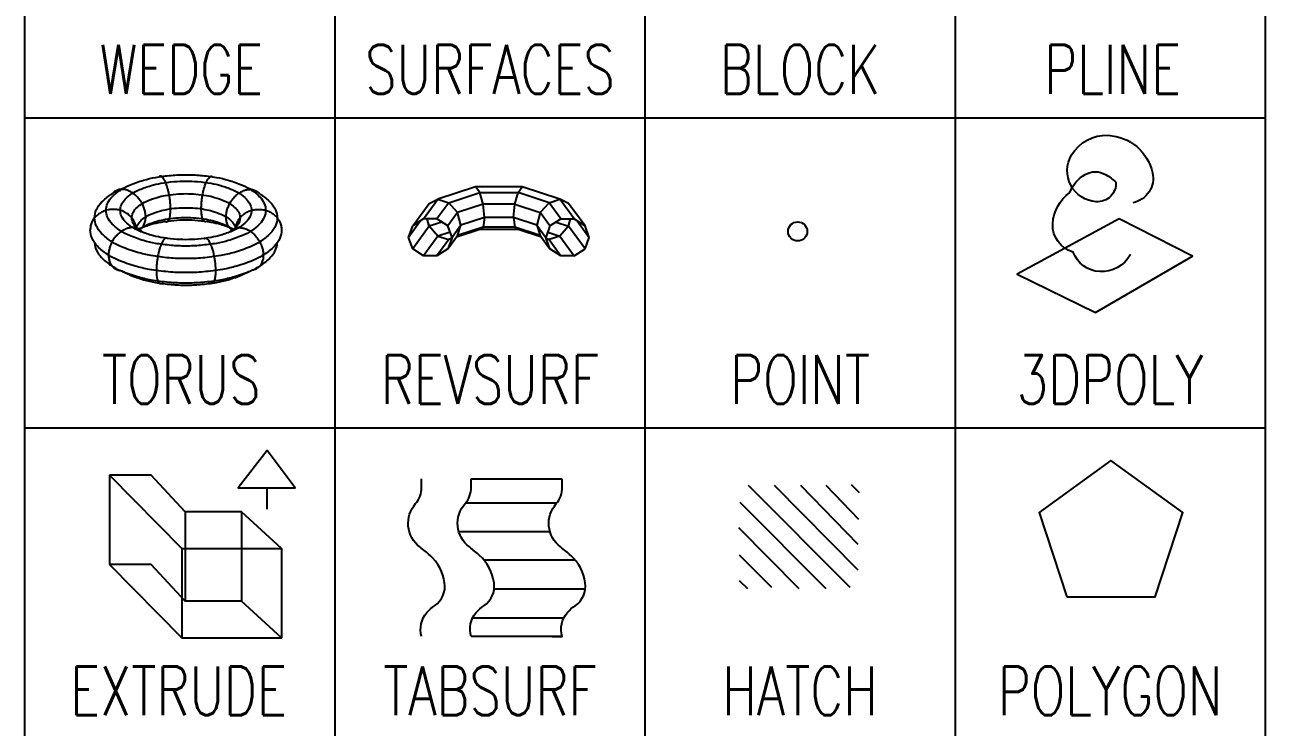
# Model space of a CAD drawing. Extents: x 1.7 to 12.8, y 1.1 to 13.1.
# Drawn here: x 4.63 to 6.239, y 5.014 to 5.925 of the extents above; entities that cross this region are included whole.
import ezdxf
from ezdxf.enums import TextEntityAlignment as Align

# ---------------------------------------------------------------- set-up
doc = ezdxf.new("R2010")
doc.units = 0
doc.header["$MEASUREMENT"] = 0
for name, color, linetype in [('Borders', 252, 'Continuous'), ('Icons', 7, 'Continuous'), ('Text English', 7, 'Continuous')]:
    doc.layers.add(name, color=color, linetype=linetype)
doc.styles.add('Roman Simplex', font='romans.shx', dxfattribs={"width": 0.75, "height": 0.0625})

# ---------------------------------------------------------------- blocks, each defined once
blk = doc.blocks.new('TORUS')
at = {"layer": 'Icons'}
for points in [[(4.7436, 5.7022, -0.04962), (4.7542, 5.7109, -0.050455), (4.7661, 5.7172, -0.024455), (4.7843, 5.7237, -0.030051), (4.7996, 5.7273, -0.020373), (4.8202, 5.7299, -0.022184), (4.8392, 5.7308, -0.022184), (4.8583, 5.7299, -0.020373), (4.8788, 5.7273, -0.030051), (4.8942, 5.7237, -0.024455), (4.9124, 5.7172, -0.050455), (4.9243, 5.7109, -0.04962), (4.9348, 5.7022, -0.09129), (4.9408, 5.6935, -0.10501), (4.9427, 5.6845, -0.10501), (4.9408, 5.6755, -0.09129), (4.9348, 5.6668, -0.04962), (4.9243, 5.6581, -0.050455), (4.9124, 5.6518, -0.024455), (4.8942, 5.6453, -0.030051), (4.8788, 5.6417, -0.020373), (4.8583, 5.6391, -0.022184), (4.8392, 5.6382, -0.022184), (4.8202, 5.6391, -0.020373), (4.7996, 5.6417, -0.030051), (4.7843, 5.6453, -0.024455), (4.7661, 5.6518, -0.050455), (4.7542, 5.6581, -0.04962), (4.7436, 5.6668, -0.09129), (4.7377, 5.6755, -0.10501), (4.7358, 5.6845, -0.10501), (4.7377, 5.6935, -0.09129)], [(4.7606, 5.6991, -0.04962), (4.7693, 5.7062, -0.050455), (4.7791, 5.7114, -0.024455), (4.7941, 5.7167, -0.030051), (4.8067, 5.7196, -0.020373), (4.8236, 5.7218, -0.022184), (4.8392, 5.7225, -0.022184), (4.8549, 5.7218, -0.020373), (4.8718, 5.7196, -0.030051), (4.8844, 5.7167, -0.024455), (4.8994, 5.7114, -0.050455), (4.9091, 5.7062, -0.04962), (4.9178, 5.6991, -0.09129), (4.9227, 5.6919, -0.10501), (4.9243, 5.6845, -0.10501), (4.9227, 5.6771, -0.09129), (4.9178, 5.6699, -0.04962), (4.9091, 5.6628, -0.050455), (4.8994, 5.6576, -0.024455), (4.8844, 5.6523, -0.030051), (4.8718, 5.6494, -0.020373), (4.8549, 5.6472, -0.022184), (4.8392, 5.6465, -0.022184), (4.8236, 5.6472, -0.020373), (4.8067, 5.6494, -0.030051), (4.7941, 5.6523, -0.024455), (4.7791, 5.6576, -0.050455), (4.7693, 5.6628, -0.04962), (4.7606, 5.6699, -0.09129), (4.7557, 5.6771, -0.10501), (4.7542, 5.6845, -0.10501), (4.7557, 5.6919, -0.09129)]]:
    blk.add_lwpolyline(points, format="xyb", close=True, dxfattribs=at)
at = {"layer": 'Icons', "color": 9}
for points in [[(4.813, 5.6699, 0.047688), (4.8136, 5.6698, 0.167564), (4.8151, 5.67, 0.125655), (4.8166, 5.6714, 0.059034), (4.8178, 5.674, 0.048062), (4.8186, 5.6773, 0.014604), (4.8192, 5.6829, 0.022512), (4.8193, 5.6866, 0.012107), (4.8191, 5.6927, 0.014598), (4.8186, 5.6977, 0.013085), (4.8178, 5.7033, 0.012249), (4.8166, 5.7091, 0.017737), (4.8155, 5.7133, 0.012614), (4.8136, 5.719, 0.03241), (4.8123, 5.7222, 0.025965), (4.8101, 5.7259, 0.079772), (4.8082, 5.728, 0.130665), (4.8066, 5.7287, 0.167564), (4.8051, 5.7285, 0.045066), (4.8044, 5.728, 0.059034)], [(4.8655, 5.6699, -0.047688), (4.8648, 5.6698, -0.167564), (4.8633, 5.67, -0.125655), (4.8618, 5.6714, -0.059034), (4.8606, 5.674, -0.048062), (4.8599, 5.6773, -0.014604), (4.8593, 5.6829, -0.022512), (4.8592, 5.6866, -0.012107), (4.8594, 5.6927, -0.014598), (4.8599, 5.6977, -0.013085), (4.8607, 5.7033, -0.012249), (4.8618, 5.7091, -0.017737), (4.8629, 5.7133, -0.012614), (4.8648, 5.719, -0.03241), (4.8662, 5.7222, -0.025965), (4.8684, 5.7259, -0.079772), (4.8703, 5.728, -0.130665), (4.8719, 5.7287, -0.167564), (4.8734, 5.7285, -0.045066), (4.874, 5.728, -0.059034)], [(4.7826, 5.6621, 0.010707), (4.7831, 5.6627, 0.064517), (4.7852, 5.6665, 0.049614), (4.7867, 5.6713, 0.051133), (4.7871, 5.6761, 0.038227), (4.7866, 5.6817, 0.040367), (4.7852, 5.6869, 0.03452), (4.783, 5.6923, 0.035116), (4.78, 5.6972, 0.036614), (4.7765, 5.7016, 0.035249), (4.7722, 5.7056, 0.044134), (4.7679, 5.7084, 0.041889), (4.763, 5.7106, 0.056757), (4.7584, 5.7116, 0.056197), (4.7537, 5.7116, 0.06821), (4.7496, 5.7105, 0.068607), (4.7459, 5.7083, 0.047751), (4.7436, 5.7061, 0.064517)], [(4.9006, 5.6581, -0.041456), (4.8984, 5.6595, -0.065), (4.8954, 5.6627, -0.064517), (4.8932, 5.6665, -0.049614), (4.8918, 5.6713, -0.051133), (4.8914, 5.6761, -0.038227), (4.8919, 5.6817, -0.040367), (4.8932, 5.6869, -0.03452), (4.8955, 5.6923, -0.035116), (4.8984, 5.6972, -0.036614), (4.902, 5.7016, -0.035249), (4.9063, 5.7056, -0.044134), (4.9105, 5.7084, -0.041889), (4.9155, 5.7106, -0.056757), (4.92, 5.7116, -0.056197), (4.9247, 5.7116, -0.06821), (4.9289, 5.7105, -0.068607), (4.9325, 5.7083, -0.047751), (4.9349, 5.7061, -0.064517)], [(4.9349, 5.7061, -0.006443), (4.9365, 5.705, -0.04962), (4.9486, 5.6951, -0.09129), (4.9554, 5.6851, -0.10501), (4.9576, 5.6748, -0.10501), (4.9554, 5.6645, -0.09129), (4.9486, 5.6546, -0.04962), (4.9365, 5.6446, -0.050455), (4.9229, 5.6374, -0.024455), (4.9021, 5.63, -0.030051), (4.8845, 5.6259, -0.020373), (4.861, 5.6228, -0.022184), (4.8392, 5.6219, -0.022184), (4.8175, 5.6228, -0.020373), (4.7939, 5.6259, -0.030051), (4.7764, 5.63, -0.024455), (4.7555, 5.6374, -0.050455), (4.7419, 5.6446, -0.04962), (4.7299, 5.6546, -0.09129), (4.723, 5.6645, -0.10501), (4.7209, 5.6748, -0.10501), (4.723, 5.6851, -0.09129), (4.7299, 5.6951, -0.04962)], [(4.7744, 5.6868, -0.04962), (4.7816, 5.6927, -0.050455), (4.7896, 5.697, -0.024455), (4.802, 5.7014, -0.030051), (4.8124, 5.7038, -0.020373), (4.8263, 5.7056, -0.022184), (4.8392, 5.7062, -0.022184), (4.8521, 5.7056, -0.020373), (4.8661, 5.7038, -0.030051), (4.8765, 5.7014, -0.024455), (4.8888, 5.697, -0.050455), (4.8969, 5.6927, -0.04962), (4.904, 5.6868, -0.09129), (4.9081, 5.6809, -0.10501), (4.9094, 5.6748, -0.10501), (4.9081, 5.6687, -0.09129), (4.904, 5.6628, -0.04962), (4.8969, 5.6569, -0.007668), (4.8957, 5.6562, -0.024455)], [(4.7745, 5.6627, 0.01748), (4.7742, 5.6644, 0.054913), (4.7725, 5.6694, 0.050881), (4.7697, 5.674, 0.051403), (4.766, 5.678, 0.046302), (4.7614, 5.6814, 0.046978), (4.7564, 5.6838, 0.043737), (4.7507, 5.6853, 0.044046), (4.745, 5.6858, 0.044046), (4.7392, 5.6853, 0.043737), (4.7336, 5.6838, 0.046978), (4.7285, 5.6814, 0.046302), (4.7239, 5.678, 0.051403), (4.7202, 5.674, 0.050881), (4.7174, 5.6694, 0.054913), (4.7157, 5.6644, 0.054762), (4.7152, 5.6592, 0.054762)], [(4.7827, 5.6562, -0.007668), (4.7816, 5.6569, -0.04962), (4.7744, 5.6628, -0.09129), (4.7704, 5.6687, -0.10501), (4.7691, 5.6748, -0.10501), (4.7704, 5.6809, -0.09129), (4.7744, 5.6868, -0.04962)], [(4.7797, 5.6702, -0.04962), (4.7862, 5.6756, -0.050455), (4.7936, 5.6795, -0.024455), (4.805, 5.6835, -0.030051), (4.8146, 5.6858, -0.020373), (4.8274, 5.6875, -0.022184), (4.8392, 5.688, -0.022184), (4.8511, 5.6875, -0.020373), (4.8639, 5.6858, -0.030051), (4.8735, 5.6835, -0.024455), (4.8848, 5.6795, -0.050455), (4.8922, 5.6756, -0.04962), (4.8988, 5.6702, -0.09129), (4.9025, 5.6648, -0.096988), (4.9037, 5.6596, -0.10501)], [(4.904, 5.6627, -0.01748), (4.9043, 5.6644, -0.054913), (4.906, 5.6694, -0.050881), (4.9088, 5.674, -0.051403), (4.9124, 5.678, -0.046302), (4.917, 5.6814, -0.046978), (4.9221, 5.6838, -0.043737), (4.9277, 5.6853, -0.044046), (4.9335, 5.6858, -0.044046), (4.9393, 5.6853, -0.043737), (4.9449, 5.6838, -0.046978), (4.95, 5.6814, -0.046302), (4.9546, 5.678, -0.051403), (4.9582, 5.674, -0.050881), (4.961, 5.6694, -0.054913), (4.9627, 5.6644, -0.054762), (4.9633, 5.6592, -0.054762)], [(4.7826, 5.6562, 0.054254), (4.78, 5.6588, 0.068607), (4.7763, 5.6609, 0.06821), (4.7722, 5.662, 0.056197), (4.7675, 5.662, 0.056757), (4.763, 5.661, 0.041889), (4.758, 5.6588, 0.044134), (4.7537, 5.656, 0.035249), (4.7495, 5.652, 0.036614), (4.7459, 5.6477, 0.035116), (4.743, 5.6427, 0.03452), (4.7407, 5.6373, 0.040367), (4.7394, 5.6322, 0.038227), (4.7389, 5.6265, 0.051133), (4.7393, 5.6217, 0.049614), (4.7407, 5.6169, 0.064517)], [(4.901, 5.6583, 0.027455), (4.8969, 5.6614, 0.050455), (4.8888, 5.6657, 0.024455), (4.8765, 5.67, 0.030051), (4.8661, 5.6725, 0.020373), (4.8521, 5.6743, 0.022184), (4.8392, 5.6749, 0.022184), (4.8263, 5.6743, 0.020373), (4.8124, 5.6725, 0.030051), (4.802, 5.67, 0.024455), (4.7896, 5.6657, 0.050455), (4.7816, 5.6614, 0.027455), (4.7775, 5.6583, 0.09129)], [(4.8958, 5.6562, -0.054254), (4.8984, 5.6588, -0.068607), (4.9021, 5.6609, -0.06821), (4.9063, 5.662, -0.056197), (4.911, 5.662, -0.056757), (4.9155, 5.661, -0.041889), (4.9204, 5.6588, -0.044134), (4.9247, 5.656, -0.035249), (4.929, 5.652, -0.036614), (4.9325, 5.6477, -0.035116), (4.9355, 5.6427, -0.03452), (4.9378, 5.6373, -0.040367), (4.9391, 5.6322, -0.038227), (4.9396, 5.6265, -0.051133), (4.9392, 5.6217, -0.049614), (4.9378, 5.6169, -0.064517)], [(4.9633, 5.6592, -0.10501), (4.961, 5.6484, -0.09129), (4.9539, 5.6379, -0.04962), (4.9412, 5.6275, -0.050455), (4.927, 5.6199, -0.024455), (4.9051, 5.6122, -0.030051), (4.8867, 5.6079, -0.020373), (4.862, 5.6047, -0.022184), (4.8392, 5.6037, -0.022184), (4.8164, 5.6047, -0.020373), (4.7917, 5.6079, -0.030051), (4.7734, 5.6122, -0.024455), (4.7515, 5.6199, -0.050455), (4.7373, 5.6275, -0.04962), (4.7246, 5.6379, -0.09129), (4.7175, 5.6484, -0.10501), (4.7152, 5.6592, -0.10501)], [(4.8155, 5.648, 0.026214), (4.8151, 5.6483, 0.167564), (4.8136, 5.6485, 0.130665), (4.812, 5.6478, 0.079772), (4.8101, 5.6457, 0.025965), (4.8079, 5.642, 0.03241), (4.8066, 5.6388, 0.012614), (4.8047, 5.6331, 0.017737), (4.8036, 5.6289, 0.012249), (4.8024, 5.6231, 0.013085), (4.8016, 5.6175, 0.014598), (4.8011, 5.6125, 0.012107), (4.8009, 5.6064, 0.022512), (4.801, 5.6027, 0.014604), (4.8016, 5.5971, 0.048062)], [(4.863, 5.648, -0.026214), (4.8633, 5.6483, -0.167564), (4.8648, 5.6485, -0.130665), (4.8664, 5.6478, -0.079772), (4.8684, 5.6457, -0.025965), (4.8705, 5.642, -0.03241), (4.8719, 5.6388, -0.012614), (4.8738, 5.6331, -0.017737), (4.8749, 5.6289, -0.012249), (4.876, 5.6231, -0.013085), (4.8769, 5.6175, -0.014598), (4.8773, 5.6125, -0.012107), (4.8776, 5.6064, -0.022512), (4.8775, 5.6027, -0.014604), (4.8769, 5.5971, -0.048062)], [(4.7578, 5.6051, 0.034289), (4.7661, 5.6011, 0.024455), (4.7843, 5.5946, 0.030051), (4.7996, 5.591, 0.020373), (4.8202, 5.5884, 0.022184), (4.8392, 5.5875, 0.022184), (4.8583, 5.5884, 0.020373), (4.8788, 5.591, 0.030051), (4.8942, 5.5946, 0.024455), (4.9124, 5.6011, 0.034289), (4.9206, 5.6051, 0.04962)]]:
    blk.add_lwpolyline(points, format="xyb", dxfattribs=at)
at = {"layer": 'Icons'}
for points in [[(4.7299, 5.6951, -0.04962), (4.7419, 5.705, -0.050455), (4.7555, 5.7123, -0.002763), (4.7578, 5.7132, -0.030051)], [(4.9206, 5.7132, -0.002763), (4.9229, 5.7123, -0.005692), (4.9245, 5.7116, -0.04962)], [(4.7748, 5.6596, -0.096988), (4.776, 5.6648, -0.09129), (4.7797, 5.6702, -0.04962)], [(4.9028, 5.6592, 0.017186), (4.8994, 5.6607, 0.024455), (4.8844, 5.666, 0.030051), (4.8718, 5.6689, 0.020373), (4.8549, 5.6711, 0.022184), (4.8392, 5.6718, 0.022184), (4.8236, 5.6711, 0.020373), (4.8067, 5.6689, 0.030051), (4.7941, 5.666, 0.024455), (4.7791, 5.6607, 0.017186), (4.7756, 5.6592, 0.04962)], [(4.7209, 5.6423, 0.093656), (4.723, 5.6332, 0.09129), (4.7299, 5.6232, 0.04962), (4.7419, 5.6133, 0.050455), (4.7555, 5.606, 0.024455), (4.7764, 5.5987, 0.030051), (4.7939, 5.5946, 0.020373), (4.8175, 5.5915, 0.022184), (4.8392, 5.5905, 0.022184), (4.861, 5.5915, 0.020373), (4.8845, 5.5946, 0.030051), (4.9021, 5.5987, 0.024455), (4.9229, 5.606, 0.050455), (4.9365, 5.6133, 0.04962), (4.9486, 5.6232, 0.09129), (4.9554, 5.6332, 0.093656), (4.9576, 5.6423, 0.10501)], [(4.7407, 5.6169, 0.064517), (4.7429, 5.6131, 0.065), (4.7459, 5.61, 0.068607), (4.7496, 5.6078, 0.06821), (4.7537, 5.6067, 0.002188), (4.7539, 5.6067, 0.056757)], [(4.9378, 5.6169, -0.064517), (4.9356, 5.6131, -0.065), (4.9325, 5.61, -0.068607), (4.9289, 5.6078, -0.06821), (4.9247, 5.6067, -0.002188), (4.9245, 5.6067, -0.056757)], [(4.8016, 5.5971, 0.048062), (4.8024, 5.5938, 0.059034), (4.8036, 5.5912, 0.125655), (4.8051, 5.5899, 0.167564), (4.8066, 5.5896, 0.065272), (4.8074, 5.5898, 0.075323)], [(4.8769, 5.5971, -0.048062), (4.8761, 5.5938, -0.059034), (4.8749, 5.5912, -0.125655), (4.8734, 5.5899, -0.167564), (4.8719, 5.5896, -0.065272), (4.871, 5.5898, -0.075323)]]:
    blk.add_lwpolyline(points, format="xyb", dxfattribs=at)
blk = doc.blocks.new('REVSURF')
at = {"layer": 'Icons'}
for p, q in [((5.2149, 5.7149), (5.1661, 5.6991)), ((5.2753, 5.7149), (5.2149, 5.7149)), ((5.3241, 5.6991), (5.2753, 5.7149)), ((5.1334, 5.6643), (5.1547, 5.6936)), ((5.1547, 5.6936), (5.1661, 5.6991)), ((5.3355, 5.6936), (5.3241, 5.6991)), ((5.3568, 5.6643), (5.3355, 5.6936)), ((5.128, 5.6495), (5.1334, 5.6643)), ((5.1474, 5.6734), (5.1334, 5.6643)), ((5.1648, 5.6734), (5.1474, 5.6734)), ((5.1789, 5.6643), (5.1648, 5.6734)), ((5.1843, 5.6495), (5.1789, 5.6643)), ((5.1915, 5.6521), (5.1959, 5.6655)), ((5.2943, 5.6655), (5.2987, 5.6521)), ((5.3113, 5.6643), (5.3059, 5.6495)), ((5.3113, 5.6643), (5.3254, 5.6734)), ((5.3254, 5.6734), (5.3428, 5.6734)), ((5.3428, 5.6734), (5.3568, 5.6643)), ((5.3622, 5.6495), (5.3568, 5.6643)), ((5.1334, 5.6347), (5.128, 5.6495)), ((5.1789, 5.6347), (5.1915, 5.6521)), ((5.1843, 5.6495), (5.1789, 5.6347)), ((5.2203, 5.6597), (5.1899, 5.6498)), ((5.2699, 5.6597), (5.2203, 5.6597)), ((5.3003, 5.6498), (5.2699, 5.6597)), ((5.2987, 5.6521), (5.3113, 5.6347)), ((5.3113, 5.6347), (5.3059, 5.6495)), ((5.3568, 5.6347), (5.3622, 5.6495)), ((5.1474, 5.6256), (5.1334, 5.6347)), ((5.1789, 5.6347), (5.1648, 5.6256)), ((5.3254, 5.6256), (5.3113, 5.6347)), ((5.3428, 5.6256), (5.3568, 5.6347)), ((5.1648, 5.6256), (5.1474, 5.6256)), ((5.3428, 5.6256), (5.3254, 5.6256))]:
    blk.add_line(p, q, dxfattribs=at)
at = {"layer": 'Icons', "color": 9}
for p, q in [((5.2203, 5.7076), (5.2149, 5.7149)), ((5.2699, 5.7076), (5.2753, 5.7149)), ((5.1474, 5.6734), (5.1661, 5.6991)), ((5.1802, 5.6945), (5.1648, 5.6734)), ((5.1661, 5.6991), (5.1802, 5.6945)), ((5.1802, 5.6945), (5.2203, 5.7076)), ((5.1915, 5.6817), (5.1802, 5.6945)), ((5.2203, 5.7076), (5.2699, 5.7076)), ((5.2246, 5.6924), (5.2203, 5.7076)), ((5.2656, 5.6924), (5.2699, 5.7076)), ((5.3101, 5.6945), (5.2699, 5.7076)), ((5.3101, 5.6945), (5.2987, 5.6817)), ((5.3101, 5.6945), (5.3241, 5.6991)), ((5.3254, 5.6734), (5.3101, 5.6945)), ((5.3428, 5.6734), (5.3241, 5.6991)), ((5.1915, 5.6817), (5.1789, 5.6643)), ((5.2246, 5.6924), (5.1915, 5.6817)), ((5.1959, 5.6655), (5.1915, 5.6817)), ((5.2656, 5.6924), (5.2246, 5.6924)), ((5.2263, 5.6754), (5.2246, 5.6924)), ((5.2639, 5.6754), (5.2656, 5.6924)), ((5.2656, 5.6924), (5.2987, 5.6817)), ((5.2987, 5.6817), (5.2943, 5.6655)), ((5.3113, 5.6643), (5.2987, 5.6817)), ((5.1435, 5.6709), (5.128, 5.6495)), ((5.1547, 5.6641), (5.1334, 5.6347)), ((5.1547, 5.6641), (5.1522, 5.6734)), ((5.171, 5.6694), (5.1547, 5.6641)), ((5.1661, 5.6512), (5.1547, 5.6641)), ((5.1959, 5.6655), (5.1843, 5.6495)), ((5.2246, 5.6629), (5.1915, 5.6521)), ((5.2263, 5.6754), (5.1959, 5.6655)), ((5.2203, 5.6597), (5.2246, 5.6629)), ((5.2263, 5.6754), (5.2246, 5.6629)), ((5.2656, 5.6629), (5.2246, 5.6629)), ((5.2639, 5.6754), (5.2263, 5.6754)), ((5.2943, 5.6655), (5.2639, 5.6754)), ((5.2639, 5.6754), (5.2656, 5.6629)), ((5.2987, 5.6521), (5.2656, 5.6629)), ((5.2656, 5.6629), (5.2699, 5.6597)), ((5.2943, 5.6655), (5.3059, 5.6495)), ((5.3192, 5.6694), (5.3355, 5.6641)), ((5.3355, 5.6641), (5.3241, 5.6512)), ((5.3355, 5.6641), (5.338, 5.6734)), ((5.3568, 5.6347), (5.3355, 5.6641)), ((5.3467, 5.6709), (5.3622, 5.6495)), ((5.1661, 5.6512), (5.1474, 5.6256)), ((5.1802, 5.6467), (5.1648, 5.6256)), ((5.1818, 5.6563), (5.1661, 5.6512)), ((5.1661, 5.6512), (5.1802, 5.6467)), ((5.1839, 5.6484), (5.1802, 5.6467)), ((5.3063, 5.6485), (5.3101, 5.6467)), ((5.3084, 5.6563), (5.3241, 5.6512)), ((5.3241, 5.6512), (5.3101, 5.6467)), ((5.3101, 5.6467), (5.3254, 5.6256)), ((5.3241, 5.6512), (5.3428, 5.6256))]:
    blk.add_line(p, q, dxfattribs=at)
blk = doc.blocks.new('POINT')
at = {"layer": 'Icons'}
blk.add_circle((5.6325, 5.6572), 0.0124, dxfattribs=at)
blk = doc.blocks.new('3DPOLY')
at = {"layer": 'Icons'}
blk.add_lwpolyline([(6.0639, 5.6271, -0.283042), (6.0241, 5.605, -0.305923), (5.9898, 5.6304, -0.352863), (5.9633, 5.6669, -0.22672), (5.9854, 5.7078, -0.173923), (6.0053, 5.731, -0.264828), (6.0318, 5.731, -0.062949), (6.0451, 5.7211, -0.452657), (6.0197, 5.6957, -0.559914), (5.9876, 5.7564, -0.27892), (6.0351, 5.7819, -0.336617), (6.0926, 5.7332, -0.423096), (6.0672, 5.6945, 13.556603)], format="xyb", dxfattribs=at)
blk.add_lwpolyline([(6.0186, 5.552), (6.1446, 5.6249), (6.0495, 5.6735), (5.9169, 5.6017), (6.0186, 5.552)], dxfattribs=at)
blk = doc.blocks.new('EXTRUDE')
at = {"layer": 'Icons'}
for p, q in [((4.74, 5.3409), (4.74, 5.2249)), ((4.8384, 5.2934), (4.8384, 5.1774)), ((4.9113, 5.2934), (4.9113, 5.1774)), ((4.8339, 5.2459), (4.8339, 5.1299)), ((4.9632, 5.2459), (4.9632, 5.1299))]:
    blk.add_line(p, q, dxfattribs=at)
for points in [[(4.9809, 5.3244), (4.9445, 5.373), (4.9069, 5.3244), (4.9809, 5.3244), (4.9809, 5.3244)], [(4.74, 5.3409), (4.8339, 5.2459), (4.9632, 5.2459), (4.9113, 5.2934), (4.8384, 5.2934), (4.7942, 5.3409), (4.74, 5.3409)], [(4.9445, 5.2967), (4.9445, 5.3244)]]:
    blk.add_lwpolyline(points, dxfattribs=at)
at = {"layer": 'Icons', "color": 9}
blk.add_lwpolyline([(4.74, 5.2249), (4.8339, 5.1299), (4.9632, 5.1299), (4.9113, 5.1774), (4.8384, 5.1774), (4.7942, 5.2249), (4.74, 5.2249)], dxfattribs=at)
blk = doc.blocks.new('TABSURF')
at = {"layer": 'Icons'}
for p, q in [((5.209, 5.3362), (5.3265, 5.3362)), ((5.2022, 5.3052), (5.3204, 5.3052)), ((5.1931, 5.2677), (5.3113, 5.2677)), ((5.2254, 5.2312), (5.3436, 5.2312)), ((5.239, 5.1936), (5.3572, 5.1936)), ((5.2112, 5.1561), (5.3295, 5.1561)), ((5.3206, 5.1317), (5.209, 5.1317))]:
    blk.add_line(p, q, dxfattribs=at)
for points in [[(5.1449, 5.1317, -0.252974), (5.1515, 5.1627, -0.068863), (5.1615, 5.1715, 0.289417), (5.1747, 5.2014, 0.173263), (5.1559, 5.2367, 0.022306), (5.1427, 5.2478, -0.436377), (5.1371, 5.3041, 0.188288), (5.1449, 5.3251, -0.009614), (5.1449, 5.3362, -4.849604)], [(5.209, 5.1317, -0.252974), (5.2156, 5.1627, -0.068863), (5.2256, 5.1715, 0.289417), (5.2388, 5.2014, 0.173263), (5.22, 5.2367, 0.022306), (5.2068, 5.2478, -0.436377), (5.2012, 5.3041, 0.188288), (5.209, 5.3251, -0.009614), (5.209, 5.3362, -4.849604)], [(5.3272, 5.1317, -0.252974), (5.3339, 5.1627, -0.068863), (5.3438, 5.1715, 0.289417), (5.3571, 5.2014, 0.173263), (5.3383, 5.2367, 0.022306), (5.325, 5.2478, -0.436377), (5.3195, 5.3041, 0.188288), (5.3272, 5.3251, -0.009614), (5.3272, 5.3362, -4.849604)]]:
    blk.add_lwpolyline(points, format="xyb", dxfattribs=at)
blk.add_lwpolyline([(5.3272, 5.1317), (5.314, 5.1317), (5.3272, 5.1317), (5.3272, 5.1317)], dxfattribs=at)
blk = doc.blocks.new('HATCH')
at = {"layer": 'Icons', "color": 1}
for points in [[(5.5683, 5.3281), (5.7002, 5.1955)], [(5.6022, 5.3281), (5.7105, 5.2183)], [(5.6361, 5.3281), (5.7105, 5.2515)], [(5.6692, 5.3281), (5.7112, 5.2839)], [(5.7017, 5.3289), (5.712, 5.3185)], [(5.5573, 5.306), (5.6692, 5.194)], [(5.5558, 5.2729), (5.6339, 5.194)], [(5.5565, 5.2375), (5.5985, 5.1955)], [(5.5565, 5.2043), (5.5676, 5.194)]]:
    blk.add_lwpolyline(points, dxfattribs=at)
blk = doc.blocks.new('POLYGON')
at = {"layer": 'Icons'}
blk.add_lwpolyline([(5.9813, 5.1833), (6.0962, 5.1833), (6.1317, 5.2926), (6.0387, 5.3602), (5.9457, 5.2926)], close=True, dxfattribs=at)

msp = doc.modelspace()

# ---------------------------------------------------------------- linework, layer by layer
at = {"layer": 'Borders'}
for p, q in [((4.6303, 4.1979), (4.6303, 7.8167)), ((5.0324, 7.8166), (5.0324, 4.1979)), ((5.4345, 7.8166), (5.4345, 4.1979)), ((5.8366, 7.8166), (5.8366, 4.1979)), ((6.2387, 7.8167), (6.2387, 4.1979))]:
    msp.add_line(p, q, dxfattribs=at)
for points in [[(4.6303, 5.8046), (6.2375, 5.8046)], [(4.6303, 5.4023), (6.2375, 5.4023)]]:
    msp.add_lwpolyline(points, dxfattribs=at)
at = {"layer": 'Icons'}
for p, q in [((5.2149, 5.7149), (5.1661, 5.6991)), ((5.2753, 5.7149), (5.2149, 5.7149)), ((5.3241, 5.6991), (5.2753, 5.7149)), ((5.1334, 5.6643), (5.1547, 5.6936)), ((5.1547, 5.6936), (5.1661, 5.6991)), ((5.3355, 5.6936), (5.3241, 5.6991)), ((5.3568, 5.6643), (5.3355, 5.6936)), ((5.128, 5.6495), (5.1334, 5.6643)), ((5.1474, 5.6734), (5.1334, 5.6643)), ((5.1648, 5.6734), (5.1474, 5.6734)), ((5.1789, 5.6643), (5.1648, 5.6734)), ((5.1843, 5.6495), (5.1789, 5.6643)), ((5.1915, 5.6521), (5.1959, 5.6655)), ((5.2943, 5.6655), (5.2987, 5.6521)), ((5.3113, 5.6643), (5.3059, 5.6495)), ((5.3113, 5.6643), (5.3254, 5.6734)), ((5.3254, 5.6734), (5.3428, 5.6734)), ((5.3428, 5.6734), (5.3568, 5.6643)), ((5.3622, 5.6495), (5.3568, 5.6643)), ((5.1334, 5.6347), (5.128, 5.6495)), ((5.1789, 5.6347), (5.1915, 5.6521)), ((5.1843, 5.6495), (5.1789, 5.6347)), ((5.2203, 5.6597), (5.1899, 5.6498)), ((5.2699, 5.6597), (5.2203, 5.6597)), ((5.3003, 5.6498), (5.2699, 5.6597)), ((5.2987, 5.6521), (5.3113, 5.6347)), ((5.3113, 5.6347), (5.3059, 5.6495)), ((5.3568, 5.6347), (5.3622, 5.6495)), ((5.1474, 5.6256), (5.1334, 5.6347)), ((5.1789, 5.6347), (5.1648, 5.6256)), ((5.3254, 5.6256), (5.3113, 5.6347)), ((5.3428, 5.6256), (5.3568, 5.6347)), ((5.1648, 5.6256), (5.1474, 5.6256)), ((5.3428, 5.6256), (5.3254, 5.6256)), ((4.74, 5.3409), (4.74, 5.2249)), ((5.209, 5.3362), (5.3265, 5.3362)), ((4.8384, 5.2934), (4.8384, 5.1774)), ((4.9113, 5.2934), (4.9113, 5.1774)), ((5.2022, 5.3052), (5.3204, 5.3052)), ((5.1931, 5.2677), (5.3113, 5.2677)), ((4.8339, 5.2459), (4.8339, 5.1299)), ((4.9632, 5.2459), (4.9632, 5.1299)), ((5.2254, 5.2312), (5.3436, 5.2312)), ((5.239, 5.1936), (5.3572, 5.1936)), ((5.2112, 5.1561), (5.3295, 5.1561)), ((5.3206, 5.1317), (5.209, 5.1317))]:
    msp.add_line(p, q, dxfattribs=at)
at = {"layer": 'Icons', "color": 9}
for p, q in [((5.2203, 5.7076), (5.2149, 5.7149)), ((5.2699, 5.7076), (5.2753, 5.7149)), ((5.1474, 5.6734), (5.1661, 5.6991)), ((5.1802, 5.6945), (5.1648, 5.6734)), ((5.1661, 5.6991), (5.1802, 5.6945)), ((5.1802, 5.6945), (5.2203, 5.7076)), ((5.1915, 5.6817), (5.1802, 5.6945)), ((5.2246, 5.6924), (5.2203, 5.7076)), ((5.2203, 5.7076), (5.2699, 5.7076)), ((5.2656, 5.6924), (5.2699, 5.7076)), ((5.3101, 5.6945), (5.2699, 5.7076)), ((5.3101, 5.6945), (5.2987, 5.6817)), ((5.3101, 5.6945), (5.3241, 5.6991)), ((5.3254, 5.6734), (5.3101, 5.6945)), ((5.3428, 5.6734), (5.3241, 5.6991)), ((5.1915, 5.6817), (5.1789, 5.6643)), ((5.2246, 5.6924), (5.1915, 5.6817)), ((5.1959, 5.6655), (5.1915, 5.6817)), ((5.2263, 5.6754), (5.2246, 5.6924)), ((5.2656, 5.6924), (5.2246, 5.6924)), ((5.2639, 5.6754), (5.2656, 5.6924)), ((5.2656, 5.6924), (5.2987, 5.6817)), ((5.2987, 5.6817), (5.2943, 5.6655)), ((5.3113, 5.6643), (5.2987, 5.6817)), ((5.1435, 5.6709), (5.128, 5.6495)), ((5.1547, 5.6641), (5.1334, 5.6347)), ((5.1547, 5.6641), (5.1522, 5.6734)), ((5.171, 5.6694), (5.1547, 5.6641)), ((5.1661, 5.6512), (5.1547, 5.6641)), ((5.1959, 5.6655), (5.1843, 5.6495)), ((5.2246, 5.6629), (5.1915, 5.6521)), ((5.2263, 5.6754), (5.1959, 5.6655)), ((5.2203, 5.6597), (5.2246, 5.6629)), ((5.2263, 5.6754), (5.2246, 5.6629)), ((5.2656, 5.6629), (5.2246, 5.6629)), ((5.2639, 5.6754), (5.2263, 5.6754)), ((5.2639, 5.6754), (5.2656, 5.6629)), ((5.2943, 5.6655), (5.2639, 5.6754)), ((5.2656, 5.6629), (5.2699, 5.6597)), ((5.2987, 5.6521), (5.2656, 5.6629)), ((5.2943, 5.6655), (5.3059, 5.6495)), ((5.3192, 5.6694), (5.3355, 5.6641)), ((5.3355, 5.6641), (5.3241, 5.6512)), ((5.3355, 5.6641), (5.338, 5.6734)), ((5.3568, 5.6347), (5.3355, 5.6641)), ((5.3467, 5.6709), (5.3622, 5.6495)), ((5.1661, 5.6512), (5.1474, 5.6256)), ((5.1802, 5.6467), (5.1648, 5.6256)), ((5.1818, 5.6563), (5.1661, 5.6512)), ((5.1661, 5.6512), (5.1802, 5.6467)), ((5.1839, 5.6484), (5.1802, 5.6467)), ((5.3063, 5.6485), (5.3101, 5.6467)), ((5.3084, 5.6563), (5.3241, 5.6512)), ((5.3241, 5.6512), (5.3101, 5.6467)), ((5.3101, 5.6467), (5.3254, 5.6256)), ((5.3241, 5.6512), (5.3428, 5.6256))]:
    msp.add_line(p, q, dxfattribs=at)
at = {"layer": 'Icons'}
for points in [[(6.0639, 5.6271, -0.283042), (6.0241, 5.605, -0.305923), (5.9898, 5.6304, -0.352863), (5.9633, 5.6669, -0.22672), (5.9854, 5.7078, -0.173923), (6.0053, 5.731, -0.264828), (6.0318, 5.731, -0.062949), (6.0451, 5.7211, -0.452657), (6.0197, 5.6957, -0.559914), (5.9876, 5.7564, -0.27892), (6.0351, 5.7819, -0.336617), (6.0926, 5.7332, -0.423096), (6.0672, 5.6945, 13.556603)], [(4.7299, 5.6951, -0.04962), (4.7419, 5.705, -0.050455), (4.7555, 5.7123, -0.002763), (4.7578, 5.7132, -0.030051)], [(4.9206, 5.7132, -0.002763), (4.9229, 5.7123, -0.005692), (4.9245, 5.7116, -0.04962)], [(4.7748, 5.6596, -0.096988), (4.776, 5.6648, -0.09129), (4.7797, 5.6702, -0.04962)], [(4.9028, 5.6592, 0.017186), (4.8994, 5.6607, 0.024455), (4.8844, 5.666, 0.030051), (4.8718, 5.6689, 0.020373), (4.8549, 5.6711, 0.022184), (4.8392, 5.6718, 0.022184), (4.8236, 5.6711, 0.020373), (4.8067, 5.6689, 0.030051), (4.7941, 5.666, 0.024455), (4.7791, 5.6607, 0.017186), (4.7756, 5.6592, 0.04962)], [(4.7209, 5.6423, 0.093656), (4.723, 5.6332, 0.09129), (4.7299, 5.6232, 0.04962), (4.7419, 5.6133, 0.050455), (4.7555, 5.606, 0.024455), (4.7764, 5.5987, 0.030051), (4.7939, 5.5946, 0.020373), (4.8175, 5.5915, 0.022184), (4.8392, 5.5905, 0.022184), (4.861, 5.5915, 0.020373), (4.8845, 5.5946, 0.030051), (4.9021, 5.5987, 0.024455), (4.9229, 5.606, 0.050455), (4.9365, 5.6133, 0.04962), (4.9486, 5.6232, 0.09129), (4.9554, 5.6332, 0.093656), (4.9576, 5.6423, 0.10501)], [(4.7407, 5.6169, 0.064517), (4.7429, 5.6131, 0.065), (4.7459, 5.61, 0.068607), (4.7496, 5.6078, 0.06821), (4.7537, 5.6067, 0.002188), (4.7539, 5.6067, 0.056757)], [(4.9378, 5.6169, -0.064517), (4.9356, 5.6131, -0.065), (4.9325, 5.61, -0.068607), (4.9289, 5.6078, -0.06821), (4.9247, 5.6067, -0.002188), (4.9245, 5.6067, -0.056757)], [(4.8016, 5.5971, 0.048062), (4.8024, 5.5938, 0.059034), (4.8036, 5.5912, 0.125655), (4.8051, 5.5899, 0.167564), (4.8066, 5.5896, 0.065272), (4.8074, 5.5898, 0.075323)], [(4.8769, 5.5971, -0.048062), (4.8761, 5.5938, -0.059034), (4.8749, 5.5912, -0.125655), (4.8734, 5.5899, -0.167564), (4.8719, 5.5896, -0.065272), (4.871, 5.5898, -0.075323)], [(5.1449, 5.1317, -0.252974), (5.1515, 5.1627, -0.068863), (5.1615, 5.1715, 0.289417), (5.1747, 5.2014, 0.173263), (5.1559, 5.2367, 0.022306), (5.1427, 5.2478, -0.436377), (5.1371, 5.3041, 0.188288), (5.1449, 5.3251, -0.009614), (5.1449, 5.3362, -4.849604)], [(5.209, 5.1317, -0.252974), (5.2156, 5.1627, -0.068863), (5.2256, 5.1715, 0.289417), (5.2388, 5.2014, 0.173263), (5.22, 5.2367, 0.022306), (5.2068, 5.2478, -0.436377), (5.2012, 5.3041, 0.188288), (5.209, 5.3251, -0.009614), (5.209, 5.3362, -4.849604)], [(5.3272, 5.1317, -0.252974), (5.3339, 5.1627, -0.068863), (5.3438, 5.1715, 0.289417), (5.3571, 5.2014, 0.173263), (5.3383, 5.2367, 0.022306), (5.325, 5.2478, -0.436377), (5.3195, 5.3041, 0.188288), (5.3272, 5.3251, -0.009614), (5.3272, 5.3362, -4.849604)]]:
    msp.add_lwpolyline(points, format="xyb", dxfattribs=at)
for points in [[(4.7436, 5.7022, -0.04962), (4.7542, 5.7109, -0.050455), (4.7661, 5.7172, -0.024455), (4.7843, 5.7237, -0.030051), (4.7996, 5.7273, -0.020373), (4.8202, 5.7299, -0.022184), (4.8392, 5.7308, -0.022184), (4.8583, 5.7299, -0.020373), (4.8788, 5.7273, -0.030051), (4.8942, 5.7237, -0.024455), (4.9124, 5.7172, -0.050455), (4.9243, 5.7109, -0.04962), (4.9348, 5.7022, -0.09129), (4.9408, 5.6935, -0.10501), (4.9427, 5.6845, -0.10501), (4.9408, 5.6755, -0.09129), (4.9348, 5.6668, -0.04962), (4.9243, 5.6581, -0.050455), (4.9124, 5.6518, -0.024455), (4.8942, 5.6453, -0.030051), (4.8788, 5.6417, -0.020373), (4.8583, 5.6391, -0.022184), (4.8392, 5.6382, -0.022184), (4.8202, 5.6391, -0.020373), (4.7996, 5.6417, -0.030051), (4.7843, 5.6453, -0.024455), (4.7661, 5.6518, -0.050455), (4.7542, 5.6581, -0.04962), (4.7436, 5.6668, -0.09129), (4.7377, 5.6755, -0.10501), (4.7358, 5.6845, -0.10501), (4.7377, 5.6935, -0.09129)], [(4.7606, 5.6991, -0.04962), (4.7693, 5.7062, -0.050455), (4.7791, 5.7114, -0.024455), (4.7941, 5.7167, -0.030051), (4.8067, 5.7196, -0.020373), (4.8236, 5.7218, -0.022184), (4.8392, 5.7225, -0.022184), (4.8549, 5.7218, -0.020373), (4.8718, 5.7196, -0.030051), (4.8844, 5.7167, -0.024455), (4.8994, 5.7114, -0.050455), (4.9091, 5.7062, -0.04962), (4.9178, 5.6991, -0.09129), (4.9227, 5.6919, -0.10501), (4.9243, 5.6845, -0.10501), (4.9227, 5.6771, -0.09129), (4.9178, 5.6699, -0.04962), (4.9091, 5.6628, -0.050455), (4.8994, 5.6576, -0.024455), (4.8844, 5.6523, -0.030051), (4.8718, 5.6494, -0.020373), (4.8549, 5.6472, -0.022184), (4.8392, 5.6465, -0.022184), (4.8236, 5.6472, -0.020373), (4.8067, 5.6494, -0.030051), (4.7941, 5.6523, -0.024455), (4.7791, 5.6576, -0.050455), (4.7693, 5.6628, -0.04962), (4.7606, 5.6699, -0.09129), (4.7557, 5.6771, -0.10501), (4.7542, 5.6845, -0.10501), (4.7557, 5.6919, -0.09129)]]:
    msp.add_lwpolyline(points, format="xyb", close=True, dxfattribs=at)
at = {"layer": 'Icons', "color": 9}
for points in [[(4.813, 5.6699, 0.047688), (4.8136, 5.6698, 0.167564), (4.8151, 5.67, 0.125655), (4.8166, 5.6714, 0.059034), (4.8178, 5.674, 0.048062), (4.8186, 5.6773, 0.014604), (4.8192, 5.6829, 0.022512), (4.8193, 5.6866, 0.012107), (4.8191, 5.6927, 0.014598), (4.8186, 5.6977, 0.013085), (4.8178, 5.7033, 0.012249), (4.8166, 5.7091, 0.017737), (4.8155, 5.7133, 0.012614), (4.8136, 5.719, 0.03241), (4.8123, 5.7222, 0.025965), (4.8101, 5.7259, 0.079772), (4.8082, 5.728, 0.130665), (4.8066, 5.7287, 0.167564), (4.8051, 5.7285, 0.045066), (4.8044, 5.728, 0.059034)], [(4.8655, 5.6699, -0.047688), (4.8648, 5.6698, -0.167564), (4.8633, 5.67, -0.125655), (4.8618, 5.6714, -0.059034), (4.8606, 5.674, -0.048062), (4.8599, 5.6773, -0.014604), (4.8593, 5.6829, -0.022512), (4.8592, 5.6866, -0.012107), (4.8594, 5.6927, -0.014598), (4.8599, 5.6977, -0.013085), (4.8607, 5.7033, -0.012249), (4.8618, 5.7091, -0.017737), (4.8629, 5.7133, -0.012614), (4.8648, 5.719, -0.03241), (4.8662, 5.7222, -0.025965), (4.8684, 5.7259, -0.079772), (4.8703, 5.728, -0.130665), (4.8719, 5.7287, -0.167564), (4.8734, 5.7285, -0.045066), (4.874, 5.728, -0.059034)], [(4.7826, 5.6621, 0.010707), (4.7831, 5.6627, 0.064517), (4.7852, 5.6665, 0.049614), (4.7867, 5.6713, 0.051133), (4.7871, 5.6761, 0.038227), (4.7866, 5.6817, 0.040367), (4.7852, 5.6869, 0.03452), (4.783, 5.6923, 0.035116), (4.78, 5.6972, 0.036614), (4.7765, 5.7016, 0.035249), (4.7722, 5.7056, 0.044134), (4.7679, 5.7084, 0.041889), (4.763, 5.7106, 0.056757), (4.7584, 5.7116, 0.056197), (4.7537, 5.7116, 0.06821), (4.7496, 5.7105, 0.068607), (4.7459, 5.7083, 0.047751), (4.7436, 5.7061, 0.064517)], [(4.9006, 5.6581, -0.041456), (4.8984, 5.6595, -0.065), (4.8954, 5.6627, -0.064517), (4.8932, 5.6665, -0.049614), (4.8918, 5.6713, -0.051133), (4.8914, 5.6761, -0.038227), (4.8919, 5.6817, -0.040367), (4.8932, 5.6869, -0.03452), (4.8955, 5.6923, -0.035116), (4.8984, 5.6972, -0.036614), (4.902, 5.7016, -0.035249), (4.9063, 5.7056, -0.044134), (4.9105, 5.7084, -0.041889), (4.9155, 5.7106, -0.056757), (4.92, 5.7116, -0.056197), (4.9247, 5.7116, -0.06821), (4.9289, 5.7105, -0.068607), (4.9325, 5.7083, -0.047751), (4.9349, 5.7061, -0.064517)], [(4.9349, 5.7061, -0.006443), (4.9365, 5.705, -0.04962), (4.9486, 5.6951, -0.09129), (4.9554, 5.6851, -0.10501), (4.9576, 5.6748, -0.10501), (4.9554, 5.6645, -0.09129), (4.9486, 5.6546, -0.04962), (4.9365, 5.6446, -0.050455), (4.9229, 5.6374, -0.024455), (4.9021, 5.63, -0.030051), (4.8845, 5.6259, -0.020373), (4.861, 5.6228, -0.022184), (4.8392, 5.6219, -0.022184), (4.8175, 5.6228, -0.020373), (4.7939, 5.6259, -0.030051), (4.7764, 5.63, -0.024455), (4.7555, 5.6374, -0.050455), (4.7419, 5.6446, -0.04962), (4.7299, 5.6546, -0.09129), (4.723, 5.6645, -0.10501), (4.7209, 5.6748, -0.10501), (4.723, 5.6851, -0.09129), (4.7299, 5.6951, -0.04962)], [(4.7744, 5.6868, -0.04962), (4.7816, 5.6927, -0.050455), (4.7896, 5.697, -0.024455), (4.802, 5.7014, -0.030051), (4.8124, 5.7038, -0.020373), (4.8263, 5.7056, -0.022184), (4.8392, 5.7062, -0.022184), (4.8521, 5.7056, -0.020373), (4.8661, 5.7038, -0.030051), (4.8765, 5.7014, -0.024455), (4.8888, 5.697, -0.050455), (4.8969, 5.6927, -0.04962), (4.904, 5.6868, -0.09129), (4.9081, 5.6809, -0.10501), (4.9094, 5.6748, -0.10501), (4.9081, 5.6687, -0.09129), (4.904, 5.6628, -0.04962), (4.8969, 5.6569, -0.007668), (4.8957, 5.6562, -0.024455)], [(4.7745, 5.6627, 0.01748), (4.7742, 5.6644, 0.054913), (4.7725, 5.6694, 0.050881), (4.7697, 5.674, 0.051403), (4.766, 5.678, 0.046302), (4.7614, 5.6814, 0.046978), (4.7564, 5.6838, 0.043737), (4.7507, 5.6853, 0.044046), (4.745, 5.6858, 0.044046), (4.7392, 5.6853, 0.043737), (4.7336, 5.6838, 0.046978), (4.7285, 5.6814, 0.046302), (4.7239, 5.678, 0.051403), (4.7202, 5.674, 0.050881), (4.7174, 5.6694, 0.054913), (4.7157, 5.6644, 0.054762), (4.7152, 5.6592, 0.054762)], [(4.7827, 5.6562, -0.007668), (4.7816, 5.6569, -0.04962), (4.7744, 5.6628, -0.09129), (4.7704, 5.6687, -0.10501), (4.7691, 5.6748, -0.10501), (4.7704, 5.6809, -0.09129), (4.7744, 5.6868, -0.04962)], [(4.7797, 5.6702, -0.04962), (4.7862, 5.6756, -0.050455), (4.7936, 5.6795, -0.024455), (4.805, 5.6835, -0.030051), (4.8146, 5.6858, -0.020373), (4.8274, 5.6875, -0.022184), (4.8392, 5.688, -0.022184), (4.8511, 5.6875, -0.020373), (4.8639, 5.6858, -0.030051), (4.8735, 5.6835, -0.024455), (4.8848, 5.6795, -0.050455), (4.8922, 5.6756, -0.04962), (4.8988, 5.6702, -0.09129), (4.9025, 5.6648, -0.096988), (4.9037, 5.6596, -0.10501)], [(4.904, 5.6627, -0.01748), (4.9043, 5.6644, -0.054913), (4.906, 5.6694, -0.050881), (4.9088, 5.674, -0.051403), (4.9124, 5.678, -0.046302), (4.917, 5.6814, -0.046978), (4.9221, 5.6838, -0.043737), (4.9277, 5.6853, -0.044046), (4.9335, 5.6858, -0.044046), (4.9393, 5.6853, -0.043737), (4.9449, 5.6838, -0.046978), (4.95, 5.6814, -0.046302), (4.9546, 5.678, -0.051403), (4.9582, 5.674, -0.050881), (4.961, 5.6694, -0.054913), (4.9627, 5.6644, -0.054762), (4.9633, 5.6592, -0.054762)], [(4.7826, 5.6562, 0.054254), (4.78, 5.6588, 0.068607), (4.7763, 5.6609, 0.06821), (4.7722, 5.662, 0.056197), (4.7675, 5.662, 0.056757), (4.763, 5.661, 0.041889), (4.758, 5.6588, 0.044134), (4.7537, 5.656, 0.035249), (4.7495, 5.652, 0.036614), (4.7459, 5.6477, 0.035116), (4.743, 5.6427, 0.03452), (4.7407, 5.6373, 0.040367), (4.7394, 5.6322, 0.038227), (4.7389, 5.6265, 0.051133), (4.7393, 5.6217, 0.049614), (4.7407, 5.6169, 0.064517)], [(4.901, 5.6583, 0.027455), (4.8969, 5.6614, 0.050455), (4.8888, 5.6657, 0.024455), (4.8765, 5.67, 0.030051), (4.8661, 5.6725, 0.020373), (4.8521, 5.6743, 0.022184), (4.8392, 5.6749, 0.022184), (4.8263, 5.6743, 0.020373), (4.8124, 5.6725, 0.030051), (4.802, 5.67, 0.024455), (4.7896, 5.6657, 0.050455), (4.7816, 5.6614, 0.027455), (4.7775, 5.6583, 0.09129)], [(4.8958, 5.6562, -0.054254), (4.8984, 5.6588, -0.068607), (4.9021, 5.6609, -0.06821), (4.9063, 5.662, -0.056197), (4.911, 5.662, -0.056757), (4.9155, 5.661, -0.041889), (4.9204, 5.6588, -0.044134), (4.9247, 5.656, -0.035249), (4.929, 5.652, -0.036614), (4.9325, 5.6477, -0.035116), (4.9355, 5.6427, -0.03452), (4.9378, 5.6373, -0.040367), (4.9391, 5.6322, -0.038227), (4.9396, 5.6265, -0.051133), (4.9392, 5.6217, -0.049614), (4.9378, 5.6169, -0.064517)], [(4.9633, 5.6592, -0.10501), (4.961, 5.6484, -0.09129), (4.9539, 5.6379, -0.04962), (4.9412, 5.6275, -0.050455), (4.927, 5.6199, -0.024455), (4.9051, 5.6122, -0.030051), (4.8867, 5.6079, -0.020373), (4.862, 5.6047, -0.022184), (4.8392, 5.6037, -0.022184), (4.8164, 5.6047, -0.020373), (4.7917, 5.6079, -0.030051), (4.7734, 5.6122, -0.024455), (4.7515, 5.6199, -0.050455), (4.7373, 5.6275, -0.04962), (4.7246, 5.6379, -0.09129), (4.7175, 5.6484, -0.10501), (4.7152, 5.6592, -0.10501)], [(4.8155, 5.648, 0.026214), (4.8151, 5.6483, 0.167564), (4.8136, 5.6485, 0.130665), (4.812, 5.6478, 0.079772), (4.8101, 5.6457, 0.025965), (4.8079, 5.642, 0.03241), (4.8066, 5.6388, 0.012614), (4.8047, 5.6331, 0.017737), (4.8036, 5.6289, 0.012249), (4.8024, 5.6231, 0.013085), (4.8016, 5.6175, 0.014598), (4.8011, 5.6125, 0.012107), (4.8009, 5.6064, 0.022512), (4.801, 5.6027, 0.014604), (4.8016, 5.5971, 0.048062)], [(4.863, 5.648, -0.026214), (4.8633, 5.6483, -0.167564), (4.8648, 5.6485, -0.130665), (4.8664, 5.6478, -0.079772), (4.8684, 5.6457, -0.025965), (4.8705, 5.642, -0.03241), (4.8719, 5.6388, -0.012614), (4.8738, 5.6331, -0.017737), (4.8749, 5.6289, -0.012249), (4.876, 5.6231, -0.013085), (4.8769, 5.6175, -0.014598), (4.8773, 5.6125, -0.012107), (4.8776, 5.6064, -0.022512), (4.8775, 5.6027, -0.014604), (4.8769, 5.5971, -0.048062)], [(4.7578, 5.6051, 0.034289), (4.7661, 5.6011, 0.024455), (4.7843, 5.5946, 0.030051), (4.7996, 5.591, 0.020373), (4.8202, 5.5884, 0.022184), (4.8392, 5.5875, 0.022184), (4.8583, 5.5884, 0.020373), (4.8788, 5.591, 0.030051), (4.8942, 5.5946, 0.024455), (4.9124, 5.6011, 0.034289), (4.9206, 5.6051, 0.04962)]]:
    msp.add_lwpolyline(points, format="xyb", dxfattribs=at)
at = {"layer": 'Icons'}
for points in [[(6.0186, 5.552), (6.1446, 5.6249), (6.0495, 5.6735), (5.9169, 5.6017), (6.0186, 5.552)], [(4.9809, 5.3244), (4.9445, 5.373), (4.9069, 5.3244), (4.9809, 5.3244), (4.9809, 5.3244)], [(4.74, 5.3409), (4.8339, 5.2459), (4.9632, 5.2459), (4.9113, 5.2934), (4.8384, 5.2934), (4.7942, 5.3409), (4.74, 5.3409)], [(4.9445, 5.2967), (4.9445, 5.3244)], [(5.3272, 5.1317), (5.314, 5.1317), (5.3272, 5.1317), (5.3272, 5.1317)]]:
    msp.add_lwpolyline(points, dxfattribs=at)
msp.add_lwpolyline([(5.9813, 5.1833), (6.0962, 5.1833), (6.1317, 5.2926), (6.0387, 5.3602), (5.9457, 5.2926)], close=True, dxfattribs=at)
at = {"layer": 'Icons', "color": 1}
for points in [[(5.5683, 5.3281), (5.7002, 5.1955)], [(5.6022, 5.3281), (5.7105, 5.2183)], [(5.6361, 5.3281), (5.7105, 5.2515)], [(5.6692, 5.3281), (5.7112, 5.2839)], [(5.7017, 5.3289), (5.712, 5.3185)], [(5.5573, 5.306), (5.6692, 5.194)], [(5.5558, 5.2729), (5.6339, 5.194)], [(5.5565, 5.2375), (5.5985, 5.1955)], [(5.5565, 5.2043), (5.5676, 5.194)]]:
    msp.add_lwpolyline(points, dxfattribs=at)
at = {"layer": 'Icons', "color": 9}
msp.add_lwpolyline([(4.74, 5.2249), (4.8339, 5.1299), (4.9632, 5.1299), (4.9113, 5.1774), (4.8384, 5.1774), (4.7942, 5.2249), (4.74, 5.2249)], dxfattribs=at)
at = {"layer": 'Icons'}
msp.add_circle((5.6325, 5.6572), 0.0124, dxfattribs=at)

# ---------------------------------------------------------------- block references
for name in ['3DPOLY', 'TORUS', 'REVSURF', 'POINT', 'EXTRUDE', 'POLYGON', 'TABSURF', 'HATCH']:
    msp.add_blockref(name, (0, 0))

# ---------------------------------------------------------------- texts
at = {"layer": 'Text English', "style": 'Roman Simplex', "width": 0.75}
for s, p in [('WEDGE', (4.8332, 5.8358)), ('SURFACES', (5.2335, 5.8358)), ('BLOCK', (5.6356, 5.8358)), ('PLINE', (6.0409, 5.8358)), ('TORUS', (4.8332, 5.4335)), ('REVSURF', (5.2335, 5.4335)), ('POINT', (5.6356, 5.4335)), ('3DPOLY', (6.0376, 5.4335)), ('EXTRUDE', (4.8296, 5.0296)), ('TABSURF', (5.2335, 5.0296)), ('HATCH', (5.6356, 5.0296)), ('POLYGON', (6.0376, 5.0296))]:
    msp.add_text(s, height=0.06336, dxfattribs=at).set_placement(p, align=Align.CENTER)

doc.saveas('drawing.dxf')
